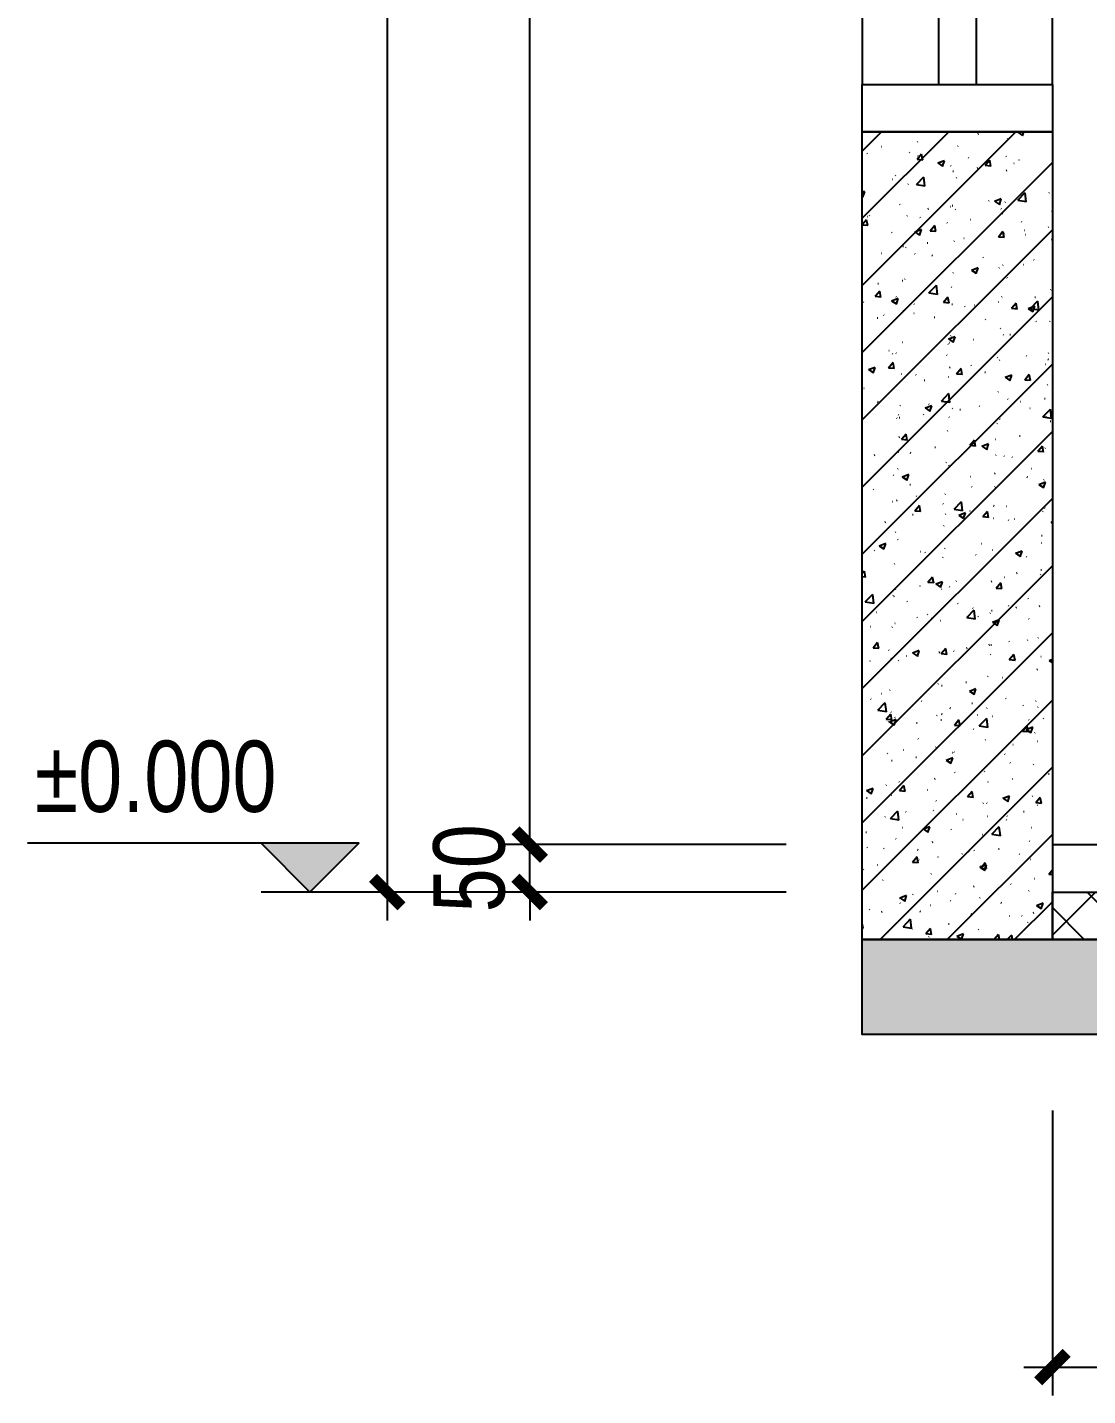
# Model space of a CAD drawing. Extents: x 468514 to 728049, y -74127 to 69080.
# Drawn here: x 559502 to 560618, y 1145 to 2585 of the extents above; entities that cross this region are included whole.
import ezdxf
from ezdxf.enums import TextEntityAlignment as Align

# ---------------------------------------------------------------- set-up
doc = ezdxf.new("R2010")
doc.units = 0
doc.header["$LTSCALE"] = 500
doc.header["$MEASUREMENT"] = 0
doc.layers.get('Defpoints').update_dxf_attribs({"color": 229})
for name, color, linetype in [('E 立面墙体', 245, 'Continuous'), ('E 立面家具、洁具', 153, 'Continuous'), ('E 立面标注尺寸', 9, 'Continuous'), ('E 立面装饰完成线', 225, 'Continuous'), ('E 立面门', 107, 'Continuous')]:
    doc.layers.add(name, color=color, linetype=linetype)
doc.styles.add('PDC DIM', font='PMingLiU-ExtB.ttf', dxfattribs={"width": 0.85})
doc.styles.add('Xref-标准套房C$0$黑体', font='simhei.ttf')
doc.dimstyles.new('PDC-A2', dxfattribs={"dimscale": 0, "dimtxt": 2.5, "dimasz": 1, "dimexe": 1, "dimexo": 1, "dimgap": 0.7, "dimtad": 1, "dimdec": 0, "dimtxsty": 'PDC DIM', "dimblk": 'ARCHTICK', "dimcen": 1, "dimdle": 1, "dimclrd": 8, "dimclre": 8, "dimclrt": 9, "dimadec": 0, "dimazin": 0, "dimtfac": 1, "dimtdec": 0, "dimtix": 1, "dimtmove": 2, "dimatfit": 3, "dimldrblk": 'PDC A2 T R', "dimfxl": 10, "dimfxlon": 1, "dimarcsym": 0})

# ---------------------------------------------------------------- blocks, each defined once
blk = doc.blocks.new('_ArchTick')
at = {"color": 0, "linetype": 'ByBlock', "const_width": 0.4}
blk.add_lwpolyline([(-0.5, -0.5), (0.5, 0.5)], dxfattribs=at)
blk = doc.blocks.new('*D1771')
at = {"layer": 'Defpoints', "color": 0, "transparency": 16777216}
for p in [(560030.6, 1725), (560330.6, 1725), (560330.6, 1675)]:
    blk.add_point(p, dxfattribs=at)
at = {"layer": 'E 立面标注尺寸', "color": 8, "lineweight": -2, "transparency": 16777216}
for p, q in [((560030.6, 1725), (560030.6, 1755)), ((560300.6, 1725), (560000.6, 1725)), ((560030.6, 1675), (560030.6, 1725)), ((560300.6, 1675), (560000.6, 1675)), ((560030.6, 1675), (560030.6, 1645))]:
    blk.add_line(p, q, dxfattribs=at)
at = {"layer": 'E 立面标注尺寸', "color": 8, "lineweight": -2, "transparency": 16777216, "xscale": 30.00000447440561, "yscale": 30.00000447440561, "zscale": 30.00000447440561}
for p, rotation in [((560030.6, 1725), 270), ((560030.6, 1675), 90)]:
    blk.add_blockref('_ArchTick', p, dxfattribs=dict(at, rotation=rotation))
at = {"layer": 'E 立面标注尺寸', "color": 9, "transparency": 16777216, "insert": (559967.1, 1700), "char_height": 75, "attachment_point": 5, "rotation": 90, "style": 'PDC DIM'}
blk.add_mtext('50', dxfattribs=at)
blk = doc.blocks.new('PDC A2 T R')
at = {"color": 0, "linetype": 'ByBlock'}
blk.add_line((0, 0), (-2, 0), dxfattribs=at)
for points in [[(-2.147, 0.886), (-1.491, 1.345), (-0.6, 0), (0, 0)], [(-2.147, -0.886), (-1.491, -1.345), (-0.6, 0), (0, 0)]]:
    blk.add_solid(points, dxfattribs=at)
blk = doc.blocks.new('*D1772')
at = {"layer": 'Defpoints', "color": 0, "transparency": 16777216}
for p in [(560030.6, 5125), (560330.6, 5125), (560330.6, 1725)]:
    blk.add_point(p, dxfattribs=at)
at = {"layer": 'E 立面标注尺寸', "color": 8, "lineweight": -2, "transparency": 16777216}
for p, q in [((560030.6, 1695), (560030.6, 5155)), ((560300.6, 5125), (560000.6, 5125)), ((560300.6, 1725), (560000.6, 1725))]:
    blk.add_line(p, q, dxfattribs=at)
at = {"layer": 'E 立面标注尺寸', "color": 8, "lineweight": -2, "transparency": 16777216, "xscale": 30.00000447440561, "yscale": 30.00000447440561, "zscale": 30.00000447440561}
for p, rotation in [((560030.6, 5125), 90), ((560030.6, 1725), 270)]:
    blk.add_blockref('_ArchTick', p, dxfattribs=dict(at, rotation=rotation))
at = {"layer": 'E 立面标注尺寸', "color": 9, "transparency": 16777216, "insert": (559967.8, 3425), "char_height": 75, "attachment_point": 5, "rotation": 90, "style": 'PDC DIM'}
blk.add_mtext('3400', dxfattribs=at)
blk = doc.blocks.new('*D1773')
at = {"layer": 'Defpoints', "color": 0, "transparency": 16777216}
for p in [(560330.6, 5125), (559880.6, 1675), (560330.6, 1675)]:
    blk.add_point(p, dxfattribs=at)
at = {"layer": 'E 立面标注尺寸', "color": 8, "lineweight": -2, "transparency": 16777216}
for p, q in [((559880.6, 5155), (559880.6, 1645)), ((560180.6, 5125), (559850.6, 5125)), ((560180.6, 1675), (559850.6, 1675))]:
    blk.add_line(p, q, dxfattribs=at)
at = {"layer": 'E 立面标注尺寸', "color": 8, "lineweight": -2, "transparency": 16777216, "xscale": 30.00000447440561, "yscale": 30.00000447440561, "zscale": 30.00000447440561}
for p, rotation in [((559880.6, 5125), 90), ((559880.6, 1675), 270)]:
    blk.add_blockref('_ArchTick', p, dxfattribs=dict(at, rotation=rotation))
at = {"layer": 'E 立面标注尺寸', "color": 9, "transparency": 16777216, "insert": (559817.1, 3400), "char_height": 75, "attachment_point": 5, "rotation": 90, "style": 'PDC DIM'}
blk.add_mtext('3450', dxfattribs=at)
blk = doc.blocks.new('*D1786')
at = {"layer": 'Defpoints', "color": 0, "transparency": 16777216}
for p in [(560580.6, 1475), (563380.6, 1475), (563380.6, 1175)]:
    blk.add_point(p, dxfattribs=at)
at = {"layer": 'E 立面标注尺寸', "color": 8, "lineweight": -2, "transparency": 16777216}
for p, q in [((560580.6, 1445), (560580.6, 1145)), ((563380.6, 1445), (563380.6, 1145)), ((560550.6, 1175), (563410.6, 1175))]:
    blk.add_line(p, q, dxfattribs=at)
at = {"layer": 'E 立面标注尺寸', "color": 8, "lineweight": -2, "transparency": 16777216, "xscale": 30.00000447440561, "yscale": 30.00000447440561, "zscale": 30.00000447440561, "rotation": 180}
blk.add_blockref('_ArchTick', (560580.6, 1175), dxfattribs=at)
at = {"layer": 'E 立面标注尺寸', "color": 8, "lineweight": -2, "transparency": 16777216, "xscale": 30.00000447440561, "yscale": 30.00000447440561, "zscale": 30.00000447440561}
blk.add_blockref('_ArchTick', (563380.6, 1175), dxfattribs=at)
at = {"layer": 'E 立面标注尺寸', "color": 9, "transparency": 16777216, "insert": (561980.6, 1237.8), "char_height": 75, "attachment_point": 5, "style": 'PDC DIM'}
blk.add_mtext('2800', dxfattribs=at)
blk = doc.blocks.new('A$C37DB5113')
blk.add_hatch(color=256).paths.add_polyline_path([(150, 75), (75, 0), (0, 75)])
for p, q in [((0, 75), (510, 75)), ((0, 75), (75, 0)), ((150, 75), (75, 0)), ((0, 0), (150, 0))]:
    blk.add_line(p, q)
blk.add_lwpolyline([(150, 75), (75, 0), (0, 75), (150, 75)])
at = {"style": 'Xref-标准套房C$0$黑体', "width": 0.8}
blk.add_attdef('%%P0.000', text='', height=105, dxfattribs=at).set_placement((510, 75), align=Align.BOTTOM_RIGHT)

msp = doc.modelspace()

# ---------------------------------------------------------------- hatches: boundary and pattern name
at = {"layer": 'E 立面墙体'}
h = msp.add_hatch(dxfattribs=at)
h.set_pattern_fill('钢筋混凝土', color=250, scale=10, pattern_type=2)
h.set_pattern_definition([(45, (66486.59, 0), (-35.355339, 35.355339), []), (50, (66486.59, 0), (71.726018, -6.2752135), [7.5, -82.5]), (355, (66486.59, 0), (-13.875133, 75.219213), [6, -66]), (100.4514, (66492.57, -0.52), (57.850938, 68.943954), [6.374019, -70.114211]), (46.1842, (66486.59, 20), (106.724105, -16.551901), [11.25, -123.75]), (96.6356, (66495.49, 18.62), (93.46627, 97.411787), [9.56103, -105.1713]), (351.1842, (66486.59, 20), (93.466195, 97.41186), [9, -99]), (21, (66496.59, 15), (59.690705, -40.261889), [7.5, -82.5]), (326, (66496.59, 15), (24.331533, 72.515005), [6, -66]), (71.4514, (66501.566, 11.645), (84.022263, 32.25305), [6.374019, -70.114211]), (37.5, (66486.592, 0), (1.2159855, 33.2893854), [0.5, -65.2, 0.5, -67, 0.5, -66.25]), (7.5, (66486.59, 0), (26.3069537, 39.4411712), [0.5, -38.2, 0.5, -63.7, 0.5, -25.25]), (327.5, (66464.292, 0), (53.3822436, -2.2554872), [0.5, -25, 0.5, -78, 0.5, -103.5]), (317.5, (66454.29, 0), (58.318617, 10.0104982), [0.5, -32.5, 0.5, -51.8, 0.5, -73.5])])
h.paths.add_polyline_path([(560580.6, 1625), (560380.6, 1625), (560380.6, 2475), (560580.6, 2475)])
h = msp.add_hatch(dxfattribs=at)
h.set_pattern_fill('ANSI37', color=250, scale=300)
h.set_pattern_definition([(45, (66486.59, 0), (-26.5165043, 26.5165043), []), (135, (66486.59, 0), (-26.5165043, -26.5165043), [])])
h.paths.add_polyline_path([(560580.6, 1675), (563380.6, 1675), (563380.6, 1625), (560580.6, 1625)])
h = msp.add_hatch(color=250, dxfattribs=at)
h.dxf.hatch_style = 1
h.paths.add_polyline_path([(563480.6, 1525), (560380.6, 1525), (560380.6, 1625), (563480.6, 1625)])

# ---------------------------------------------------------------- linework, layer by layer
for points in [[(560580.6, 1625), (560380.6, 1625), (560380.6, 2475), (560580.6, 2475)], [(563480.6, 1525), (560380.6, 1525), (560380.6, 1625), (563480.6, 1625)]]:
    msp.add_lwpolyline(points, close=True, dxfattribs=at)
at = {"layer": 'E 立面家具、洁具'}
msp.add_line((560580.6, 1725), (563380.6, 1725), dxfattribs=at)
at = {"layer": 'E 立面装饰完成线'}
msp.add_lwpolyline([(560580.6, 1675), (563380.6, 1675), (563380.6, 1625), (560580.6, 1625)], close=True, dxfattribs=at)
at = {"layer": 'E 立面门'}
for points in [[(560580.6, 4375), (560380.6, 4375), (560380.6, 2525), (560580.6, 2525)], [(560500.6, 4375), (560460.6, 4375), (560460.6, 2525), (560500.6, 2525)], [(560380.6, 2525), (560580.6, 2525), (560580.6, 2475), (560380.6, 2475)]]:
    msp.add_lwpolyline(points, close=True, dxfattribs=at)

# ---------------------------------------------------------------- block references
at = {"layer": 'E 立面标注尺寸'}
ref = msp.add_blockref('A$C37DB5113', (559850.6, 1675), dxfattribs=dict(at, xscale=-0.6836043956309368, yscale=0.6836043956354843, zscale=0.6836043956331337))
ref.add_attrib('%%P0.000', '%%p0.000', dxfattribs={"layer": '0', "height": 75, "rotation": 360, "style": 'PDC DIM', "width": 0.85}).set_placement((559764.1, 1736.8), align=Align.BOTTOM_RIGHT)

# ---------------------------------------------------------------- dimensions: what is measured, and where the dimension line sits
for base, p1, p2, picture, middle in [((559880.6, 1675), (560330.6, 5125), (560330.6, 1675), '*D1773', (559817.1, 3400)), ((560030.6, 5125), (560330.6, 1725), (560330.6, 5125), '*D1772', (559967.8, 3425)), ((560030.6, 1725), (560330.6, 1675), (560330.6, 1725), '*D1771', (559967.1, 1700))]:
    dim = msp.add_linear_dim(base=base, p1=p1, p2=p2, angle=90, dimstyle='PDC-A2', override={"dimscale": 30.000004}, dxfattribs=at)
    dim.commit()
    dim.dimension.update_dxf_attribs({"geometry": picture, "text_midpoint": middle})
dim = msp.add_linear_dim(base=(563380.6, 1175), p1=(560580.6, 1475), p2=(563380.6, 1475), dimstyle='PDC-A2', override={"dimscale": 30.000004}, dxfattribs=at)
dim.commit()
dim.dimension.update_dxf_attribs({"geometry": '*D1786', "text_midpoint": (561980.6, 1237.8)})

doc.saveas('drawing.dxf')
